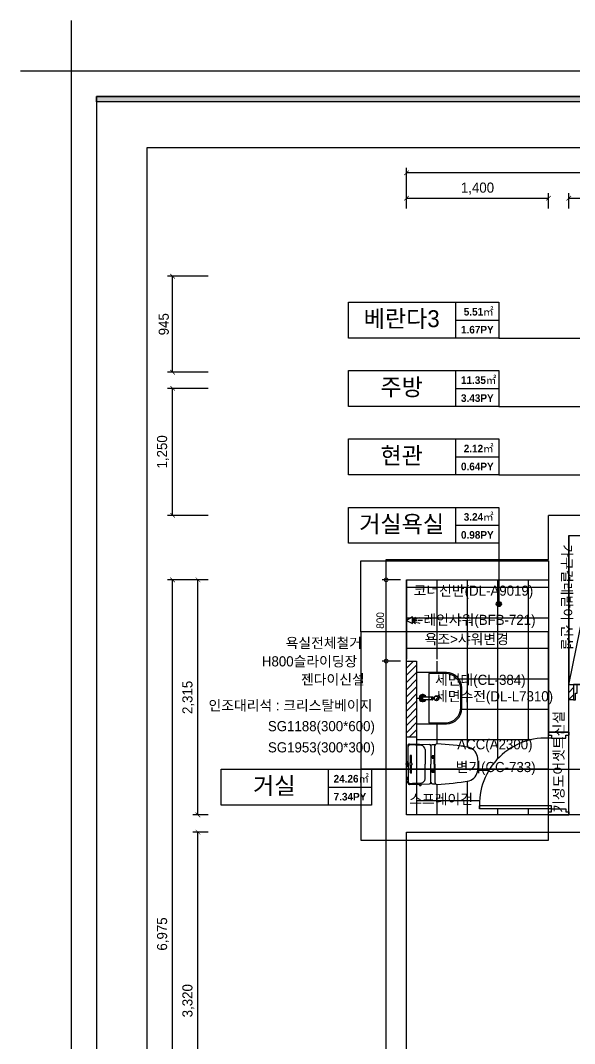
# Model space of a CAD drawing. Header units: inches. Extents: x 88414 to 587042, y -693500 to 27778.
# Drawn here: x 113493 to 118955, y 1807 to 11882 of the extents above; entities that cross this region are included whole.
import ezdxf
from ezdxf.enums import TextEntityAlignment as Align

# ---------------------------------------------------------------- set-up
doc = ezdxf.new("R2010")
doc.units = ezdxf.units.IN
doc.header["$LTSCALE"] = 50
doc.header["$MEASUREMENT"] = 0
doc.linetypes.add('HIDDEN', pattern=[0.375, 0.25, -0.125])
for name, color, linetype in [('0-ELC TEXT', 7, 'Continuous'), ('03-TEXT', 3, 'Continuous'), ('03-WAL NEW', 3, 'Continuous'), ('06-FUR', 6, 'Continuous'), ('07-DIM WAL', 5, 'Continuous'), ('3.기호.계단선', 30, 'Continuous'), ('BATH', 4, 'Continuous'), ('CO-BATH', 6, 'Continuous'), ('E-HAT', 251, 'Continuous'), ('F-SYM', 7, 'Continuous'), ('fin', 5, 'Continuous'), ('FORM(YOURNAME)-11', 1, 'Continuous'), ('HAT', 5, 'Continuous'), ('HL', 6, 'HIDDEN'), ('TOILET-1', 6, 'Continuous'), ('도면층2', 2, 'Continuous'), ('도면층4', 4, 'Continuous'), ('도면층5', 5, 'Continuous'), ('도면층8', 8, 'Continuous'), ('설비', 140, 'Continuous'), ('욕실설비', 3, 'Continuous'), ('치수', 7, 'Continuous')]:
    doc.layers.add(name, color=color, linetype=linetype)
doc.styles.add('YOURNAME', font='HY울릉도M.TTF')
doc.styles.add('넥슨고딕', font='NEXONLv1GothicBold.ttf')
doc.styles.add('스타일1', font='HY울릉도M.TTF')
doc.styles.add('코레일둥고', font='Korail_Round_Gothic_Medium.ttf')
doc.dimstyles.new('30', dxfattribs={"dimscale": 30, "dimtxt": 2.5, "dimasz": 2.5, "dimexe": 1.25, "dimexo": 2, "dimtad": 1, "dimdec": 0, "dimtxsty": '스타일1', "dimblk": 'DOTSMALL', "dimcen": 2.5, "dimclrd": 1, "dimclre": 1, "dimclrt": 7, "dimadec": 0, "dimazin": 0, "dimtfac": 1, "dimtdec": 0, "dimtix": 1, "dimtmove": 0, "dimatfit": 3, "dimldrblk": 'DOTSMALL', "dimfxl": 0, "dimarcsym": 0})
doc.dimstyles.new('YOURNAME-50', dxfattribs={"dimscale": 50, "dimtxt": 2, "dimasz": 0.9, "dimexe": 1, "dimexo": 3, "dimgap": 0.7, "dimtad": 1, "dimdec": 0, "dimzin": 0, "dimdsep": 46, "dimlunit": 6, "dimtxsty": 'YOURNAME', "dimblk": 'ARCHTICK', "dimcen": 0, "dimclrd": 1, "dimclre": 1, "dimclrt": 7, "dimadec": 0, "dimazin": 0, "dimtfac": 1, "dimtdec": 0, "dimtix": 1, "dimtmove": 2, "dimatfit": 3, "dimldrblk": 'ARCHTICK', "dimfxl": 0, "dimtolj": 1, "dimtzin": 0, "dimarcsym": 0})
pattern_1 = [(45, (0, 0), (-35.35534, 35.35534), [])]

# ---------------------------------------------------------------- blocks, each defined once
blk = doc.blocks.new('FORM-PLAN')
at = {"layer": 'FORM(YOURNAME)-11'}
h = blk.add_hatch(color=256, dxfattribs=at)
h.dxf.hatch_style = 1
h.paths.add_polyline_path([(-71444, 55115), (10556, 55115), (10556, 54915), (-71444, 54915)])
h.paths.add_polyline_path([(-71444, -2085), (10556, -2085), (10556, -2285), (-71444, -2285)])
at = {"layer": 'Defpoints', "color": 1}
blk.add_lwpolyline([(-72444, 58115), (-72444, 56115), (-74444, 56115)], dxfattribs=at)
at = {"layer": 'Defpoints', "color": 158}
for points in [[(-71444, -2285), (10556, -2285), (10556, 55115), (-71444, 55115)], [(-69444, 53115), (-64, 53115), (-64, 1215), (-69444, 1215)]]:
    blk.add_lwpolyline(points, close=True, dxfattribs=at)
at = {"layer": 'FORM(YOURNAME)-11', "color": 250}
blk.add_lwpolyline([(-72444, -3285), (11556, -3285), (11556, 56115), (-72444, 56115)], close=True, dxfattribs=at)
at = {"layer": 'FORM(YOURNAME)-11'}
blk.add_lwpolyline([(-71444, 55115), (10556, 55115), (10556, 54915), (-71444, 54915)], close=True, dxfattribs=at)
at = {"layer": 'FORM(YOURNAME)-11', "color": 3, "style": 'YOURNAME'}
for tag, height, p in [('1', 450, (9905, 18188)), ('2', 450, (9905, 17544)), ('3', 450, (9905, 16257)), ('4', 450, (9905, 14326)), ('5', 515, (9905, 12009)), ('6', 515, (9905, 9757)), ('7', 515, (9905, 7504)), ('8', 515, (9905, 5252)), ('9', 515, (9905, 2999)), ('10', 515, (5655, 811)), ('11', 515, (9905, 747)), ('12', 515, (5655, -1441)), ('13', 515, (9905, -1441))]:
    blk.add_attdef(tag, text='', height=height, dxfattribs=at).set_placement(p, align=Align.MIDDLE_RIGHT)
blk = doc.blocks.new('*U455')
at = {"layer": 'F-SYM', "xscale": 0.2500000000000001, "yscale": 0.2500000000000001, "zscale": 0.2500000000000001}
blk.add_blockref('FORM-PLAN', (132104, -2646), dxfattribs=at)
blk = doc.blocks.new('_ArchTick')
at = {"color": 0, "linetype": 'ByBlock', "const_width": 0.15}
blk.add_lwpolyline([(-0.5, -0.5), (0.5, 0.5)], dxfattribs=at)
blk = doc.blocks.new('*D224')
at = {"layer": 'Defpoints', "color": 0}
for p in [(114993, 6374), (115493, 6374), (115493, -601)]:
    blk.add_point(p, dxfattribs=at)
at = {"layer": '치수', "color": 1, "lineweight": -2}
for p, q in [((115343, 6374), (114943, 6374)), ((114993, -601), (114993, 6374)), ((115343, -601), (114943, -601))]:
    blk.add_line(p, q, dxfattribs=at)
at = {"layer": '치수', "color": 1, "lineweight": -2, "xscale": 45, "yscale": 45, "zscale": 45}
for p, rotation in [((114993, 6374), 90), ((114993, -601), 270)]:
    blk.add_blockref('_ArchTick', p, dxfattribs=dict(at, rotation=rotation))
at = {"layer": '치수', "color": 7, "insert": (114898, 2886), "char_height": 100, "attachment_point": 5, "rotation": 90, "style": 'YOURNAME'}
blk.add_mtext('\\A1;6,975', dxfattribs=at)
blk = doc.blocks.new('*D226')
at = {"layer": 'Defpoints', "color": 0}
for p in [(115243, 6374), (115493, 6374), (115493, 4059)]:
    blk.add_point(p, dxfattribs=at)
at = {"layer": '치수', "color": 1, "lineweight": -2}
for p, q in [((115343, 6374), (115193, 6374)), ((115243, 4059), (115243, 6374)), ((115343, 4059), (115193, 4059))]:
    blk.add_line(p, q, dxfattribs=at)
at = {"layer": '치수', "color": 1, "lineweight": -2, "xscale": 45, "yscale": 45, "zscale": 45}
for p, rotation in [((115243, 6374), 90), ((115243, 4059), 270)]:
    blk.add_blockref('_ArchTick', p, dxfattribs=dict(at, rotation=rotation))
at = {"layer": '치수', "color": 7, "insert": (115148, 5216), "char_height": 100, "attachment_point": 5, "rotation": 90, "style": 'YOURNAME'}
blk.add_mtext('\\A1;2,315', dxfattribs=at)
blk = doc.blocks.new('*D227')
at = {"layer": 'Defpoints', "color": 0}
for p in [(115243, 3889), (115493, 3889), (115493, 569)]:
    blk.add_point(p, dxfattribs=at)
at = {"layer": '치수', "color": 1, "lineweight": -2}
for p, q in [((115343, 3889), (115193, 3889)), ((115243, 569), (115243, 3889)), ((115343, 569), (115193, 569))]:
    blk.add_line(p, q, dxfattribs=at)
at = {"layer": '치수', "color": 1, "lineweight": -2, "xscale": 45, "yscale": 45, "zscale": 45}
for p, rotation in [((115243, 3889), 90), ((115243, 569), 270)]:
    blk.add_blockref('_ArchTick', p, dxfattribs=dict(at, rotation=rotation))
at = {"layer": '치수', "color": 7, "insert": (115148, 2229), "char_height": 100, "attachment_point": 5, "rotation": 90, "style": 'YOURNAME'}
blk.add_mtext('\\A1;3,320', dxfattribs=at)
blk = doc.blocks.new('*D230')
at = {"layer": 'Defpoints', "color": 0}
for p in [(117298, 10382), (117298, 9882), (129453, 9882)]:
    blk.add_point(p, dxfattribs=at)
at = {"layer": '치수', "color": 1, "lineweight": -2}
for p, q in [((117298, 10032), (117298, 10432)), ((129453, 10382), (117298, 10382)), ((129453, 10032), (129453, 10432))]:
    blk.add_line(p, q, dxfattribs=at)
at = {"layer": '치수', "color": 1, "lineweight": -2, "xscale": 45, "yscale": 45, "zscale": 45, "rotation": 180}
blk.add_blockref('_ArchTick', (117298, 10382), dxfattribs=at)
at = {"layer": '치수', "color": 1, "lineweight": -2, "xscale": 45, "yscale": 45, "zscale": 45}
blk.add_blockref('_ArchTick', (129453, 10382), dxfattribs=at)
at = {"layer": '치수', "color": 7, "insert": (123375, 10477), "char_height": 100, "attachment_point": 5, "style": 'YOURNAME'}
blk.add_mtext('\\A1;12,155', dxfattribs=at)
blk = doc.blocks.new('*D231')
at = {"layer": 'Defpoints', "color": 0}
for p in [(120343, 10132), (118898, 9882), (120343, 9882)]:
    blk.add_point(p, dxfattribs=at)
at = {"layer": '치수', "color": 1, "lineweight": -2}
for p, q in [((118898, 10032), (118898, 10182)), ((120343, 10032), (120343, 10182)), ((118898, 10132), (120343, 10132))]:
    blk.add_line(p, q, dxfattribs=at)
at = {"layer": '치수', "color": 1, "lineweight": -2, "xscale": 45, "yscale": 45, "zscale": 45, "rotation": 180}
blk.add_blockref('_ArchTick', (118898, 10132), dxfattribs=at)
at = {"layer": '치수', "color": 1, "lineweight": -2, "xscale": 45, "yscale": 45, "zscale": 45}
blk.add_blockref('_ArchTick', (120343, 10132), dxfattribs=at)
at = {"layer": '치수', "color": 7, "insert": (119620, 10226), "char_height": 100, "attachment_point": 5, "style": 'YOURNAME'}
blk.add_mtext('\\A1;1,445', dxfattribs=at)
blk = doc.blocks.new('*D233')
at = {"layer": 'Defpoints', "color": 0}
for p in [(118698, 10132), (117298, 9882), (118698, 9882)]:
    blk.add_point(p, dxfattribs=at)
at = {"layer": '치수', "color": 1, "lineweight": -2}
for p, q in [((117298, 10032), (117298, 10182)), ((118698, 10032), (118698, 10182)), ((117298, 10132), (118698, 10132))]:
    blk.add_line(p, q, dxfattribs=at)
at = {"layer": '치수', "color": 1, "lineweight": -2, "xscale": 45, "yscale": 45, "zscale": 45, "rotation": 180}
blk.add_blockref('_ArchTick', (117298, 10132), dxfattribs=at)
at = {"layer": '치수', "color": 1, "lineweight": -2, "xscale": 45, "yscale": 45, "zscale": 45}
blk.add_blockref('_ArchTick', (118698, 10132), dxfattribs=at)
at = {"layer": '치수', "color": 7, "insert": (117998, 10227), "char_height": 100, "attachment_point": 5, "style": 'YOURNAME'}
blk.add_mtext('\\A1;1,400', dxfattribs=at)
blk = doc.blocks.new('*D240')
at = {"layer": 'Defpoints', "color": 0}
for p in [(114993, 8259), (115493, 8259), (115493, 7009)]:
    blk.add_point(p, dxfattribs=at)
at = {"layer": '치수', "color": 1, "lineweight": -2}
for p, q in [((115343, 8259), (114943, 8259)), ((114993, 7009), (114993, 8259)), ((115343, 7009), (114943, 7009))]:
    blk.add_line(p, q, dxfattribs=at)
at = {"layer": '치수', "color": 1, "lineweight": -2, "xscale": 45, "yscale": 45, "zscale": 45}
for p, rotation in [((114993, 8259), 90), ((114993, 7009), 270)]:
    blk.add_blockref('_ArchTick', p, dxfattribs=dict(at, rotation=rotation))
at = {"layer": '치수', "color": 7, "insert": (114898, 7634), "char_height": 100, "attachment_point": 5, "rotation": 90, "style": 'YOURNAME'}
blk.add_mtext('\\A1;1,250', dxfattribs=at)
blk = doc.blocks.new('*D241')
at = {"layer": 'Defpoints', "color": 0}
for p in [(114993, 9364), (115493, 9364), (115493, 8419)]:
    blk.add_point(p, dxfattribs=at)
at = {"layer": '치수', "color": 1, "lineweight": -2}
for p, q in [((115343, 9364), (114943, 9364)), ((114993, 8419), (114993, 9364)), ((115343, 8419), (114943, 8419))]:
    blk.add_line(p, q, dxfattribs=at)
at = {"layer": '치수', "color": 1, "lineweight": -2, "xscale": 45, "yscale": 45, "zscale": 45}
for p, rotation in [((114993, 9364), 90), ((114993, 8419), 270)]:
    blk.add_blockref('_ArchTick', p, dxfattribs=dict(at, rotation=rotation))
at = {"layer": '치수', "color": 7, "insert": (114906, 8891), "char_height": 100, "attachment_point": 5, "rotation": 90, "style": 'YOURNAME'}
blk.add_mtext('\\A1;945', dxfattribs=at)
blk = doc.blocks.new('floor')
at = {"layer": '도면층2'}
for points in [[(118168, 15219), (118168, 15419), (118168, 15219), (117298, 15219), (117298, 14249), (118218, 14249), (118218, 14049), (117098, 14049), (117098, 21424), (118698, 21424), (118698, 21859)], [(118168, 15419), (117298, 15419), (117298, 18739), (119328, 18739), (119328, 18909), (117298, 18909), (117298, 21224), (118698, 21224), (118698, 19724), (118898, 19724), (118898, 21659), (119303, 21659), (119303, 21859), (118698, 21859)]]:
    blk.add_lwpolyline(points, dxfattribs=at)
at = {"layer": '도면층4'}
for p, q in [((118698, 18909), (118698, 19724)), ((118698, 19724), (118898, 19724)), ((118898, 19724), (118898, 19694)), ((118898, 18909), (118898, 19724)), ((118728, 18999), (118018, 18999)), ((118018, 18969), (118018, 18999)), ((118728, 18969), (118018, 18969)), ((118728, 18969), (118728, 18999)), ((118898, 18909), (118698, 18909)), ((118698, 18909), (118898, 18909)), ((118898, 18939), (118898, 18909))]:
    blk.add_line(p, q, dxfattribs=at)
for points in [[(118698, 19724), (118698, 19694), (118728, 19694), (118728, 19664), (118868, 19664), (118868, 19694), (118898, 19694), (118898, 19724), (118698, 19724)], [(118698, 18909), (118698, 18939), (118728, 18939), (118728, 18969), (118868, 18969), (118868, 18939), (118898, 18939), (118898, 18909), (118698, 18909)]]:
    blk.add_lwpolyline(points, dxfattribs=at)
at = {"layer": '도면층5'}
blk.add_arc((118673, 19010), 656, 85.2529, 183.5686, dxfattribs=at)
blk = doc.blocks.new('A$C4B2D31F0')
for p, q in [((169, 707), (217, 707)), ((193, 707), (193, 716))]:
    blk.add_line(p, q)
at = {"layer": 'fin', "color": 4}
for p, q in [((185, 691), (20, 691)), ((37, 692), (25, 692)), ((37, 692), (50, 692)), ((201, 691), (366, 691)), ((48, 524), (193, 524)), ((338, 524), (193, 524)), ((13, 466), (193, 466)), ((193, 427), (14, 427)), ((373, 466), (193, 466)), ((193, 427), (372, 427))]:
    blk.add_line(p, q, dxfattribs=at)
for points in [[(20, 691), (8, 691, 0.421209), (-7, 676), (-2, 481, 0.001659)], [(366, 691), (378, 691, -0.421209), (393, 676), (388, 481, -0.001659)], [(13, 466, 0.371724), (-2, 451, 0.003515), (-1, 420, 0.320541)], [(373, 466, -0.371724), (388, 451, -0.003515), (387, 420, -0.320541)]]:
    blk.add_lwpolyline(points, format="xyb", dxfattribs=at)
for centre, radius, start, end in [((25, 707), 15, 180, 270), ((50, 707), 15, 270, 0), ((20, 675), 16, 90, 179.3116), ((1004, 663), 1000, 179.3116, 185.9437), ((366, 675), 16, 0.6884, 90), ((-618, 663), 1000, 354.0563, 0.6884), ((49, 564), 40, 185.9437, 267.5129), ((336, 564), 40, 272.4871, 354.0563), ((14, 407), 20, 90, 182.3333), ((2198, 496), 2206, 182.3333, 190.6081), ((13, 481), 15, 181.3651, 270), ((-1812, 496), 2206, 349.3919, 357.6667), ((372, 407), 20, 357.6667, 90), ((373, 481), 15, 270, 358.6349), ((149, 129), 126, 198.2964, 263.4241), ((193, 406), 406, 261.6993, 270), ((193, 406), 406, 270, 278.3007), ((237, 129), 126, 276.5759, 341.7036)]:
    blk.add_arc(centre, radius, start, end, dxfattribs=at)
at = {"layer": 'HL', "linetype": 'Continuous'}
for p, q in [((169, 697), (169, 707)), ((217, 697), (217, 707)), ((106, 666), (184, 666)), ((106, 659), (185, 659)), ((169, 697), (217, 697)), ((186, 693), (181, 697)), ((182, 686), (186, 693)), ((187, 651), (182, 686)), ((182, 686), (204, 686)), ((186, 693), (200, 693)), ((187, 651), (199, 651)), ((199, 651), (204, 686)), ((200, 693), (205, 697)), ((204, 686), (200, 693)), ((200, 659), (279, 659)), ((201, 666), (279, 666)), ((-16, 577), (-16, 565)), ((-12, 581), (-5, 581)), ((-12, 561), (-4, 561)), ((193, 434), (147, 434)), ((193, 434), (239, 434))]:
    blk.add_line(p, q, dxfattribs=at)
for points in [[(110, 427), (110, 451, -0.414214), (114, 455), (131, 455, -0.414214), (135, 451), (135, 435), (135, 427)], [(135, 435), (145, 435, -0.414214), (147, 433), (147, 427)], [(251, 435), (241, 435, 0.414214), (239, 433), (239, 427)], [(276, 427), (276, 451, 0.414214), (272, 455), (255, 455, 0.414214), (251, 451), (251, 435), (251, 427)]]:
    blk.add_lwpolyline(points, format="xyb", dxfattribs=at)
for centre in [(123, 441), (263, 441)]:
    blk.add_circle(centre, 8, dxfattribs=at)
for centre, radius, start, end in [((106, 663), 3.5, 90, 270), ((279, 663), 3.5, 270, 90), ((-12, 577), 4, 90, 180), ((-12, 565), 4, 180, 270)]:
    blk.add_arc(centre, radius, start, end, dxfattribs=at)
blk = doc.blocks.new('B-003')
blk.add_line((0, 0), (0, -65))
at = {"layer": 'CO-BATH'}
for p, q in [((-252, 0), (-252, -295)), ((252, 0), (-252, 0)), ((252, -295), (252, 0)), ((-102, -445), (102, -445))]:
    blk.add_line(p, q, dxfattribs=at)
at = {"layer": 'CO-BATH', "color": 8}
for p, q in [((-13, -60), (-13, -151)), ((12, -60), (12, -151)), ((-242, -120), (-242, -285)), ((242, -120), (-242, -120)), ((-15, -156), (-15, -161)), ((-15, -161), (14, -161)), ((-14, -151), (-14, -156)), ((13, -151), (13, -156)), ((14, -156), (14, -161)), ((242, -285), (242, -120)), ((-92, -435), (92, -435))]:
    blk.add_line(p, q, dxfattribs=at)
at = {"layer": 'CO-BATH', "color": 251}
for p, q in [((-15, -156), (14, -156)), ((-14, -151), (13, -151))]:
    blk.add_line(p, q, dxfattribs=at)
at = {"layer": 'CO-BATH', "color": 8}
blk.add_circle((0, -195), 25, dxfattribs=at)
at = {"layer": 'CO-BATH', "color": 251}
blk.add_circle((0, -195), 20, dxfattribs=at)
at = {"layer": 'CO-BATH', "color": 8}
for centre, radius, start, end in [((0, -60), 35, 290.9248, 249.0751), ((0, -60), 12.5, 360, 180), ((-92, -285), 150, 180, 270), ((92, -285), 150, 270, 0)]:
    blk.add_arc(centre, radius, start, end, dxfattribs=at)
at = {"layer": 'CO-BATH', "color": 251}
for radius, start, end in [(30, 294.6243, 245.3757), (25, 300, 240), (18, 313.9829, 226.017)]:
    blk.add_arc((0, -60), radius, start, end, dxfattribs=at)
at = {"layer": 'CO-BATH'}
for centre, start, end in [((-102, -295), 180, 270), ((102, -295), 270, 0)]:
    blk.add_arc(centre, 150, start, end, dxfattribs=at)
blk = doc.blocks.new('AC-8')
at = {"layer": 'BATH'}
for p, q in [((-51, 54), (0, 143)), ((45, 54), (-51, 54)), ((-25, 47), (-46, 12)), ((-14, 47), (-28, -8)), ((-2, 49), (-2, -11)), ((0, 143), (45, 54)), ((10, 47), (25, -8)), ((22, 47), (43, 12)), ((-31, -16), (-41, -49)), ((-2, -27), (-2, -89)), ((28, -16), (38, -49))]:
    blk.add_line(p, q, dxfattribs=at)
blk = doc.blocks.new('A$C1AC25B95')
at = {"layer": '욕실설비', "color": 8}
for p, q in [((28, 72), (28, 75)), ((53, 74), (53, 75))]:
    blk.add_line(p, q, dxfattribs=at)
at = {"layer": 'TOILET-1', "linetype": 'Continuous', "xscale": 0.873786407766195, "yscale": 0.873786407766195, "zscale": 0.873786407766195, "rotation": 180}
blk.add_blockref('AC-8', (40, 125), dxfattribs=at)
blk = doc.blocks.new('_DOTSMALL')
at = {"color": 0, "linetype": 'ByBlock', "const_width": 0.5}
blk.add_lwpolyline([(-0.0625, 0, 1), (0.0625, 0, 1)], format="xyb", close=True, dxfattribs=at)
blk = doc.blocks.new('*D250')
at = {"layer": '07-DIM WAL', "color": 1, "lineweight": -2}
for p, q in [((117238, 6374), (117060, 6374)), ((117098, 5574), (117098, 6374)), ((117238, 5574), (117060, 5574))]:
    blk.add_line(p, q, dxfattribs=at)
at = {"layer": 'Defpoints', "color": 0}
for p in [(117098, 6374), (117298, 6374), (117298, 5574)]:
    blk.add_point(p, dxfattribs=at)
at = {"layer": '07-DIM WAL', "color": 1, "lineweight": -2, "xscale": 75, "yscale": 75, "zscale": 75}
for p, rotation in [((117098, 6374), 90), ((117098, 5574), 270)]:
    blk.add_blockref('_DOTSMALL', p, dxfattribs=dict(at, rotation=rotation))
at = {"layer": '07-DIM WAL', "color": 7, "insert": (117040, 5974), "char_height": 75, "attachment_point": 5, "rotation": 90, "style": '스타일1'}
blk.add_mtext('800', dxfattribs=at)

msp = doc.modelspace()

# ---------------------------------------------------------------- hatches: boundary and pattern name
at = {"layer": '0-ELC TEXT'}
h = msp.add_hatch(color=256, dxfattribs=at)
h.dxf.hatch_style = 1
edge = h.paths.add_edge_path()
edge.add_arc((118208.381, 6135.303), 25, 270, 630, ccw=False)
h = msp.add_hatch(color=256, dxfattribs=at)
h.dxf.hatch_style = 1
edge = h.paths.add_edge_path()
edge.add_arc((118208.381, 6135.303), 25, 270, 630, ccw=False)
at = {"layer": '03-WAL NEW'}
h = msp.add_hatch(dxfattribs=at)
h.set_pattern_fill('_USER', color=256, scale=50, angle=45, pattern_type=0)
h.set_pattern_definition(pattern_1)
h.paths.add_polyline_path([(117297.753, 5573.742), (117397.753, 5573.742), (117397.753, 4823.742), (117297.753, 4823.742)])
h = msp.add_hatch(dxfattribs=at)
h.set_pattern_fill('_USER', color=256, scale=50, angle=45, pattern_type=0)
h.set_pattern_definition(pattern_1)
h.paths.add_polyline_path([(118944.753, 5193.742), (118897.753, 5193.742), (118897.753, 5343.742), (118944.753, 5343.742)])
at = {"layer": 'E-HAT'}
h = msp.add_hatch(dxfattribs=at)
h.set_pattern_fill('_USER', color=256, scale=300, pattern_type=0)
h.set_pattern_definition([(0, (0, 0), (0, 300), [])])
h.paths.add_polyline_path([(118697.753, 6373.742), (117297.753, 6373.742), (117297.753, 5973.742), (117358.83, 6008.657), (117358.83, 5942.421), (117297.753, 5973.742), (117297.753, 5593.742), (117897.753, 5593.742), (117897.753, 5573.742), (118697.753, 5573.742)])
h.paths.add_polyline_path([(118697.753, 5573.742), (117897.753, 5573.742), (117397.753, 5573.742), (117397.753, 5461.242), (117692.753, 5461.242, -0.414213562), (117842.753, 5311.242), (117842.753, 5106.242, -0.414213562), (117692.753, 4956.242), (117397.753, 4956.242), (117397.753, 4823.742), (117397.753, 4757.116), (117524.511, 4754.095, -0.407252388), (117539.154, 4739.1, -0.420238592), (117556.499, 4753.444, -0.003215217), (117584.781, 4752.656, -0.200323197), (117599.23, 4758.007, -0.036121213), (117915.504, 4722.136, -0.292077942), (118000.791, 4617.34, -0.036234668), (118005.043, 4558.742, -0.036234668), (118000.791, 4500.144, -0.292077942), (117915.504, 4395.348, -0.036121213), (117599.23, 4359.477, -0.200323197), (117584.781, 4364.828, -0.003215217), (117556.499, 4364.041, -0.420238592), (117539.154, 4378.385, -0.407252388), (117524.511, 4363.389), (117444.233, 4361.476), (117444.233, 4353.788, -0.414213562), (117440.233, 4349.788), (117428.117, 4349.788, -0.414213562), (117424.117, 4353.788), (117424.117, 4360.997), (117397.753, 4360.368), (117397.753, 4058.742), (118697.753, 4058.742), (118697.753, 4118.742), (118017.753, 4118.742), (118017.753, 4128.926, -0.438978648), (118697.753, 4815.543), (118697.753, 4873.742)])
h = msp.add_hatch(dxfattribs=at)
h.set_pattern_fill('_USER', color=256, scale=300, angle=90, pattern_type=0)
h.set_pattern_definition([(90, (0, 0), (-300, 2e-14), [])])
h.paths.add_polyline_path([(118697.753, 5573.742), (117397.753, 5573.742), (117397.753, 5461.242), (117692.753, 5461.242, -0.414213562), (117842.753, 5311.242), (117842.753, 5106.242, -0.414213562), (117692.753, 4956.242), (117397.753, 4956.242), (117397.753, 4823.742), (117397.753, 4757.116), (117524.511, 4754.095, -0.407252388), (117539.154, 4739.1, -0.420238592), (117556.499, 4753.444, -0.003215217), (117584.781, 4752.656, -0.200323197), (117599.23, 4758.007, -0.036121213), (117915.504, 4722.136, -0.292077942), (118000.791, 4617.34, -0.036234668), (118005.043, 4558.742, -0.036234668), (118000.791, 4500.144, -0.292077942), (117915.504, 4395.348, -0.036121213), (117599.23, 4359.477, -0.200323197), (117584.781, 4364.828, -0.003215217), (117556.499, 4364.041, -0.420238592), (117539.154, 4378.385, -0.407252388), (117524.511, 4363.389), (117444.233, 4361.476), (117444.233, 4349.788), (117424.117, 4349.788), (117424.117, 4360.997), (117397.753, 4360.368), (117397.753, 4058.742), (118697.753, 4058.742), (118697.753, 4118.742), (118017.753, 4118.742), (118017.753, 4128.926, -0.438978648), (118697.753, 4815.543), (118697.753, 4873.742)])
h.paths.add_polyline_path([(118697.753, 6373.742), (117297.753, 6373.742), (117297.753, 5973.742), (117358.83, 6008.657), (117358.83, 5942.421), (117297.753, 5973.742), (117297.753, 5593.742), (117897.753, 5593.742), (117897.753, 5573.742), (118697.753, 5573.742)])

# ---------------------------------------------------------------- linework, layer by layer
at = {"layer": '0-ELC TEXT'}
for p, q in [((117783.689, 8754.734), (117783.689, 9108.493)), ((117783.689, 8931.614), (118208.381, 8931.614)), ((118208.381, 8754.734), (121001.633, 8754.734)), ((117783.689, 8081.12), (117783.689, 8434.879)), ((117783.689, 8258), (118208.381, 8258)), ((118208.381, 8081.12), (121001.633, 8081.12)), ((117783.689, 7407.506), (117783.689, 7761.265)), ((117783.689, 7584.385), (118208.381, 7584.385)), ((117783.689, 6733.892), (117783.689, 7087.651)), ((117783.689, 6910.771), (118208.381, 6910.771)), ((118208.381, 6733.892), (118208.381, 6110.303)), ((116528.339, 4155.858), (116528.339, 4509.617)), ((116953.031, 4509.617), (121331.393, 4509.617)), ((116528.339, 4332.738), (116953.031, 4332.738))]:
    msp.add_line(p, q, dxfattribs=at)
for points in [[(116726.486, 9108.493), (118208.381, 9108.493), (118208.381, 8754.734), (116726.486, 8754.734)], [(116726.486, 8434.879), (118208.381, 8434.879), (118208.381, 8081.12), (116726.486, 8081.12)], [(116726.486, 7761.265), (118208.381, 7761.265), (118208.381, 7407.506), (116726.486, 7407.506)], [(116726.486, 7087.651), (118208.381, 7087.651), (118208.381, 6733.892), (116726.486, 6733.892)], [(115471.135, 4509.617), (116953.031, 4509.617), (116953.031, 4155.858), (115471.135, 4155.858)]]:
    msp.add_lwpolyline(points, close=True, dxfattribs=at)
msp.add_lwpolyline([(118208.381, 7407.506), (119780.878, 7407.506), (119780.878, 6135.303)], dxfattribs=at)
msp.add_circle((118208.381, 6135.303), 25, dxfattribs=at)
msp.add_circle((118208.381, 6135.303), 25, dxfattribs=at)
at = {"layer": '03-WAL NEW'}
msp.add_line((117397.753, 4823.742), (117397.753, 4058.742), dxfattribs=at)
msp.add_lwpolyline([(117297.753, 5573.742), (117397.753, 5573.742), (117397.753, 4823.742), (117297.753, 4823.742), (117297.753, 5573.742)], dxfattribs=at)
msp.add_lwpolyline([(118944.753, 5193.742), (118897.753, 5193.742), (118897.753, 5343.742), (118944.753, 5343.742)], close=True, dxfattribs=at)
at = {"layer": '06-FUR', "color": 8}
msp.add_lwpolyline([(118897.753, 5343.742), (119197.753, 5343.742), (119197.753, 6808.742), (118897.753, 6808.742), (118897.753, 5338.736), (119197.753, 6808.742)], dxfattribs=at)
at = {"layer": 'HAT'}
for points in [[(118697.753, 6560.499), (118697.753, 5860.499), (116847.753, 5860.499), (116847.753, 6560.499)], [(118697.753, 4510.499), (118697.753, 5860.499), (116847.753, 5860.499), (116847.753, 4510.499)], [(118697.753, 3810.499), (118697.753, 4510.499), (116847.753, 4510.499), (116847.753, 3810.499)]]:
    msp.add_lwpolyline(points, close=True, dxfattribs=at)
at = {"layer": '도면층8'}
msp.add_line((120342.753, 5343.742), (118944.753, 5343.742), dxfattribs=at)
msp.add_lwpolyline([(118944.753, 5338.736), (118944.753, 5193.742), (118965.139, 5193.742), (118965.139, 5259.342), (118979.829, 5259.342), (118979.829, 5343.742), (118944.753, 5343.742), (118944.753, 5338.736)], dxfattribs=at)

# ---------------------------------------------------------------- block references
at = {"rotation": 90}
msp.add_blockref('A$C4B2D31F0', (118005.043, 4365.793), dxfattribs=at)
at = {"layer": '0-ELC TEXT'}
msp.add_blockref('floor', (0, -14850), dxfattribs=at)
at = {"layer": '06-FUR', "xscale": -0.7874015748031495, "yscale": 0.7874015748031495, "zscale": 0.7874015748031495, "rotation": 270}
msp.add_blockref('A$C1AC25B95', (117297.753, 5942.421), dxfattribs=at)
at = {"layer": '07-DIM WAL', "rotation": 90}
msp.add_blockref('B-003', (117397.753, 5208.742), dxfattribs=at)
at = {"layer": '3.기호.계단선'}
msp.add_blockref('*U455', (0, 0), dxfattribs=at)

# ---------------------------------------------------------------- texts
at = {"layer": '0-ELC TEXT', "style": '코레일둥고'}
for s, rotation, p in [('가구걸레받이 신설', 270, (118830.212, 6723.294)), ('기성도어셋트신설', 90, (118847.851, 4079.235))]:
    msp.add_text(s, height=100, rotation=rotation, dxfattribs=at).set_placement(p)
for s, p in [('욕조>샤워변경', (117477.36, 5740.292)), ('욕실전체철거', (116106.615, 5702.755)), ('H800슬라이딩장', (115872.827, 5521.263)), ('젠다이신설', (116258.855, 5342.59))]:
    msp.add_text(s, height=100, dxfattribs=at).set_placement(p)
at = {"layer": '0-ELC TEXT', "color": 10, "style": '코레일둥고'}
for s, p in [('인조대리석 : 크리스탈베이지', (115346.669, 5087.255)), ('SG1188(300*600)', (115932.019, 4883.103)), ('SG1953(300*300)', (115932.713, 4674.341))]:
    msp.add_text(s, height=100, dxfattribs=at).set_placement(p)
at = {"layer": '03-TEXT'}
for s, height, style, p in [('베란다3', 166.6667, '코레일둥고', (117250.677, 8862.193)), ('5.51㎡', 75, '넥슨고딕', (118009.348, 8976.699)), ('1.67PY', 75, '넥슨고딕', (117996.523, 8799.819)), ('주방', 166.6667, '코레일둥고', (117250.677, 8188.579)), ('11.35㎡', 75, '넥슨고딕', (118009.348, 8303.085)), ('3.43PY', 75, '넥슨고딕', (117996.523, 8126.205)), ('현관', 166.6667, '코레일둥고', (117250.677, 7514.965)), ('2.12㎡', 75, '넥슨고딕', (118009.348, 7629.471)), ('0.64PY', 75, '넥슨고딕', (117996.523, 7452.591)), ('거실욕실', 166.6667, '코레일둥고', (117250.677, 6841.351)), ('3.24㎡', 75, '넥슨고딕', (118009.348, 6955.857)), ('0.98PY', 75, '넥슨고딕', (117996.523, 6778.977)), ('거실', 166.6667, '코레일둥고', (115995.327, 4263.317)), ('24.26㎡', 75, '넥슨고딕', (116753.998, 4377.823)), ('7.34PY', 75, '넥슨고딕', (116741.173, 4200.944))]:
    msp.add_text(s, height=height, dxfattribs=dict(at, style=style)).set_placement(p, align=Align.CENTER)
at = {"layer": '설비', "style": '코레일둥고'}
for s, p in [('코너선반(DL-A9019)', (117369.353, 6217.522)), ('레인샤워(BFB-721)', (117465.024, 5929.885)), ('세면대(CL-384)', (117579.711, 5339.485)), ('세면수전(DL-L7310)', (117579.711, 5177.206)), ('ACC(A2300)', (117798.779, 4704.371)), ('변기(CC-733)', (117782.484, 4480.437)), ('스프레이건', (117325.677, 4163.807))]:
    msp.add_text(s, height=100, dxfattribs=at).set_placement(p)

# ---------------------------------------------------------------- dimensions: what is measured, and where the dimension line sits
at = {"layer": '07-DIM WAL'}
dim = msp.add_linear_dim(base=(117097.753, 6373.742), p1=(117297.753, 5573.742), p2=(117297.753, 6373.742), angle=90, dimstyle='30', override={"dimarcsym": 2}, dxfattribs=at)
dim.commit()
dim.dimension.update_dxf_attribs({"geometry": '*D250', "text_midpoint": (117039.955, 5973.742)})
at = {"layer": '치수'}
for base, p1, p2, angle, picture, middle in [((117297.753, 10382.48), (129452.753, 9882.48), (117297.753, 9882.48), 180, '*D230', (123375.253, 10477.133)), ((118697.753, 10132.48), (117297.753, 9882.48), (118697.753, 9882.48), 180, '*D233', (117997.753, 10227.133)), ((120342.753, 10132.48), (118897.753, 9882.48), (120342.753, 9882.48), 180, '*D231', (119620.253, 10226.268)), ((114992.85, 9363.742), (115492.85, 8418.742), (115492.85, 9363.742), 270, '*D241', (114905.919, 8891.242)), ((114992.85, 8258.742), (115492.85, 7008.742), (115492.85, 8258.742), 270, '*D240', (114898.196, 7633.742)), ((114992.85, 6373.742), (115492.85, -601.258), (115492.85, 6373.742), 270, '*D224', (114898.13, 2886.242)), ((115242.85, 6373.742), (115492.85, 4058.742), (115492.85, 6373.742), 270, '*D226', (115148.196, 5216.242)), ((115242.85, 3888.742), (115492.85, 568.742), (115492.85, 3888.742), 270, '*D227', (115148.196, 2228.742))]:
    dim = msp.add_linear_dim(base=base, p1=p1, p2=p2, angle=angle, dimstyle='YOURNAME-50', override={"dimfxl": 1.25, "dimarcsym": 2}, dxfattribs=at)
    dim.commit()
    dim.dimension.update_dxf_attribs({"geometry": picture, "text_midpoint": middle})

doc.saveas('drawing.dxf')
